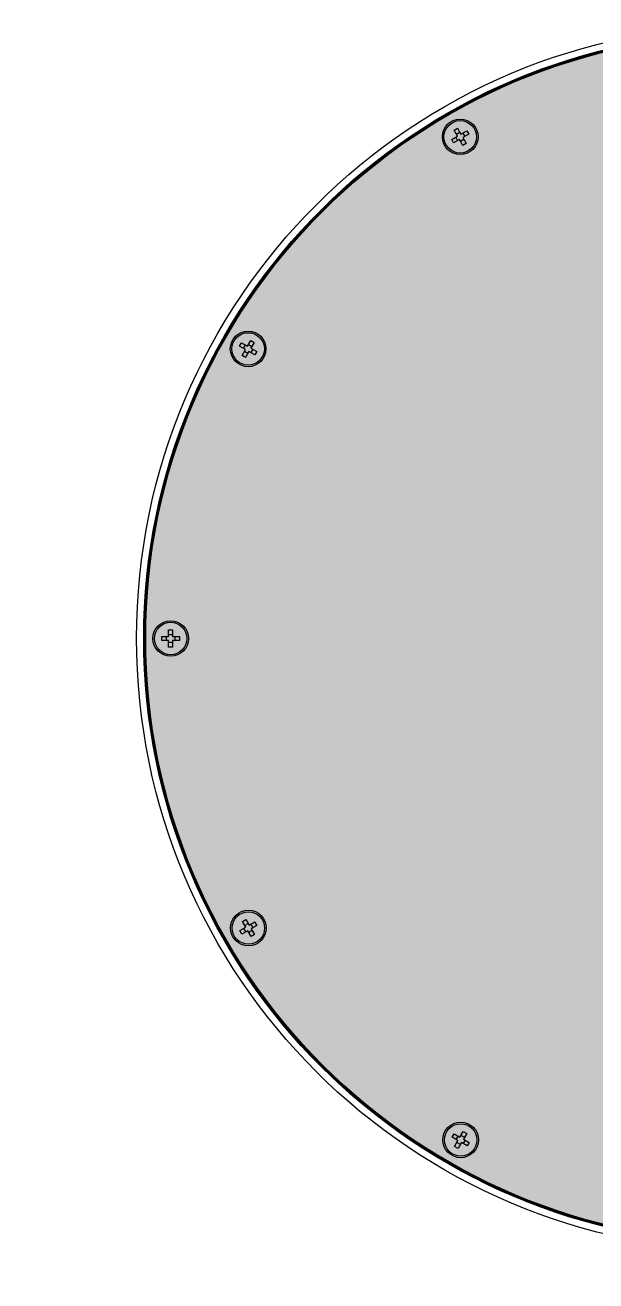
# Model space of a CAD drawing. Header units: millimetres. Extents: x 307301 to 459443, y -2888111 to -2805601.
# Drawn here: x 310343.1 to 310482.6, y -2815710.2 to -2815403 of the extents above; entities that cross this region are included whole.
import ezdxf

# ---------------------------------------------------------------- set-up
doc = ezdxf.new("R2010")
doc.units = ezdxf.units.MM
doc.header["$LTSCALE"] = 10
doc.header["$MEASUREMENT"] = 0
doc.linetypes.add('DASHED', pattern=[19.05, 12.7, -6.35])
for name, color, linetype in [('$DDT_AUDIT_GENERATED_(15E)', 7, 'Continuous'), ('$DDT_AUDIT_GENERATED_(224)', 7, 'Continuous'), ('$DDT_AUDIT_GENERATED_(87)', 7, 'Continuous'), ('BMA  furniture', 6, 'Continuous'), ('Furniture - Plan', 3, 'Continuous')]:
    doc.layers.add(name, color=color, linetype=linetype)
doc.layers.add('A-FURN HATCH', color=7, linetype='Continuous', lineweight=0, true_color=0xffffff)
doc.layers.add('Door', color=4, linetype='Continuous', lineweight=9)

# ---------------------------------------------------------------- blocks, each defined once
blk = doc.blocks.new('sdytreytruy')
at = {"layer": 'Furniture - Plan', "color": 3, "linetype": 'DASHED', "ltscale": 0.5}
blk.add_arc((-45321.31, -402558.58), 660.04, 181.90707, 269.16053, dxfattribs=at)
blk = doc.blocks.new('*U104')
at = {"layer": 'Door', "rotation": 90.00000000000004}
blk.add_blockref('sdytreytruy', (907434.73, -199164.04, 0), dxfattribs=at)
blk = doc.blocks.new('TUFTUFTU')
at = {"layer": 'Furniture - Plan', "ltscale": 0.01}
h = blk.add_hatch(color=250, dxfattribs=at)
h.dxf.hatch_style = 1
h.set_gradient(color1=(51, 51, 51), color2=(105, 105, 105), one_color=1, tint=0.41, name='INVCYLINDER')
edge = h.paths.add_edge_path()
edge.add_arc((1413476.94, -245799), 296.53, 0, 360)
at = {"layer": '$DDT_AUDIT_GENERATED_(15E)', "color": 3, "linetype": 'Continuous'}
for radius in [295.95, 295.56]:
    blk.add_circle((1413476.94, -245799), radius, dxfattribs=at)
at = {"layer": '$DDT_AUDIT_GENERATED_(15E)', "color": 6, "linetype": 'Continuous'}
for centre in [(1413476.81, -245515.64), (1413335.14, -245553.66), (1413618.51, -245553.53), (1413231.47, -245657.43), (1413722.27, -245657.21)]:
    blk.add_circle(centre, 8.71, dxfattribs=at)
at = {"layer": '$DDT_AUDIT_GENERATED_(224)', "color": 3, "linetype": 'Continuous'}
for radius in [300, 296.53, 296.13]:
    blk.add_circle((1413476.94, -245799), radius, dxfattribs=at)
at = {"layer": '$DDT_AUDIT_GENERATED_(87)', "color": 6, "linetype": 'Continuous'}
for p, q in [((1413472.55, -245514.67), (1413475.84, -245514.67)), ((1413472.55, -245516.61), (1413472.55, -245514.67)), ((1413474.81, -245516.6), (1413474.8, -245514.67)), ((1413475.84, -245511.38), (1413477.78, -245511.38)), ((1413475.84, -245514.67), (1413475.84, -245511.38)), ((1413475.84, -245513.63), (1413477.78, -245513.63)), ((1413477.78, -245511.38), (1413477.78, -245514.67)), ((1413477.78, -245514.67), (1413481.07, -245514.67)), ((1413478.81, -245514.67), (1413478.81, -245516.6)), ((1413481.07, -245514.67), (1413481.07, -245516.6)), ((1413475.84, -245516.6), (1413472.55, -245516.61)), ((1413475.84, -245519.89), (1413475.84, -245516.6)), ((1413477.78, -245517.64), (1413475.84, -245517.64)), ((1413477.78, -245519.89), (1413475.84, -245519.89)), ((1413477.78, -245516.6), (1413477.78, -245519.89)), ((1413481.07, -245516.6), (1413477.78, -245516.6)), ((1413332.18, -245550.46), (1413333.85, -245549.49)), ((1413333.82, -245553.31), (1413332.18, -245550.46)), ((1413333.3, -245552.41), (1413334.98, -245551.44)), ((1413333.85, -245549.49), (1413335.5, -245552.34)), ((1413335.5, -245552.34), (1413338.35, -245550.69)), ((1413336.4, -245551.82), (1413337.36, -245553.5)), ((1413339.32, -245552.37), (1413336.47, -245554.02)), ((1413338.35, -245550.69), (1413339.32, -245552.37)), ((1413614.34, -245552.25), (1413615.3, -245550.57)), ((1413617.19, -245553.89), (1413614.34, -245552.25)), ((1413615.3, -245550.57), (1413618.15, -245552.21)), ((1413616.29, -245553.37), (1413617.26, -245551.69)), ((1413618.15, -245552.21), (1413619.8, -245549.36)), ((1413618.67, -245551.31), (1413620.35, -245552.28)), ((1413619.8, -245549.36), (1413621.47, -245550.33)), ((1413621.47, -245550.33), (1413619.83, -245553.18)), ((1413619.83, -245553.18), (1413622.68, -245554.82)), ((1413330.97, -245554.96), (1413333.82, -245553.31)), ((1413331.94, -245556.63), (1413330.97, -245554.96)), ((1413334.79, -245554.99), (1413331.94, -245556.63)), ((1413333.89, -245555.5), (1413332.92, -245553.83)), ((1413336.44, -245557.83), (1413334.79, -245554.99)), ((1413336.99, -245554.92), (1413335.31, -245555.88)), ((1413338.11, -245556.87), (1413336.44, -245557.83)), ((1413336.47, -245554.02), (1413338.11, -245556.87)), ((1413615.54, -245556.74), (1413617.19, -245553.89)), ((1413617.22, -245557.71), (1413615.54, -245556.74)), ((1413618.35, -245555.75), (1413616.67, -245554.79)), ((1413618.86, -245554.86), (1413617.22, -245557.71)), ((1413621.71, -245556.5), (1413618.86, -245554.86)), ((1413620.73, -245553.7), (1413619.76, -245555.37)), ((1413622.68, -245554.82), (1413621.71, -245556.5)), ((1413227.3, -245656.14), (1413228.27, -245654.46)), ((1413230.15, -245657.78), (1413227.3, -245656.14)), ((1413228.27, -245654.46), (1413231.12, -245656.11)), ((1413229.25, -245657.27), (1413230.22, -245655.59)), ((1413231.12, -245656.11), (1413232.76, -245653.26)), ((1413231.64, -245655.21), (1413233.31, -245656.18)), ((1413233.69, -245657.59), (1413232.73, -245659.27)), ((1413232.76, -245653.26), (1413234.44, -245654.22)), ((1413234.44, -245654.22), (1413232.8, -245657.07)), ((1413232.8, -245657.07), (1413235.65, -245658.72)), ((1413718.1, -245658.5), (1413720.95, -245656.85)), ((1413719.31, -245654), (1413720.98, -245653.04)), ((1413720.95, -245656.85), (1413719.31, -245654)), ((1413721.02, -245659.05), (1413720.05, -245657.37)), ((1413720.43, -245655.95), (1413722.11, -245654.99)), ((1413720.98, -245653.04), (1413722.63, -245655.88)), ((1413722.63, -245655.88), (1413725.48, -245654.24)), ((1413723.53, -245655.37), (1413724.49, -245657.04)), ((1413726.45, -245655.91), (1413723.6, -245657.56)), ((1413723.6, -245657.56), (1413725.24, -245660.41)), ((1413725.48, -245654.24), (1413726.45, -245655.91)), ((1413228.51, -245660.63), (1413230.15, -245657.78)), ((1413230.18, -245661.6), (1413228.51, -245660.63)), ((1413231.31, -245659.65), (1413229.63, -245658.68)), ((1413231.83, -245658.75), (1413230.18, -245661.6)), ((1413234.68, -245660.4), (1413231.83, -245658.75)), ((1413235.65, -245658.72), (1413234.68, -245660.4)), ((1413719.07, -245660.17), (1413718.1, -245658.5)), ((1413721.92, -245658.53), (1413719.07, -245660.17)), ((1413723.57, -245661.38), (1413721.92, -245658.53)), ((1413724.12, -245658.46), (1413722.44, -245659.43)), ((1413725.24, -245660.41), (1413723.57, -245661.38))]:
    blk.add_line(p, q, dxfattribs=at)
for centre in [(1413476.81, -245515.64), (1413335.14, -245553.66), (1413618.51, -245553.53), (1413231.47, -245657.43), (1413722.27, -245657.21)]:
    blk.add_circle(centre, 7.94, dxfattribs=at)
blk = doc.blocks.new('SDTYTYT')
at = {"layer": 'Furniture - Plan', "color": 3, "xscale": 0.5000000000000486, "yscale": 0.5000000000000486, "zscale": 0.5000000000000486, "rotation": 180}
blk.add_blockref('TUFTUFTU', (925445.4, -2867082.71), dxfattribs=at)

msp = doc.modelspace()

# ---------------------------------------------------------------- block references
at = {"layer": 'A-FURN HATCH', "color": 3, "xscale": -1, "rotation": 270}
msp.add_blockref('*U104', (555488.15, -4126336.17, 0), dxfattribs=at)
at = {"layer": 'BMA  furniture', "rotation": 270}
msp.add_blockref('SDTYTYT', (3054703.58, -2596846.09, 0.06), dxfattribs=at)

doc.saveas('drawing.dxf')
